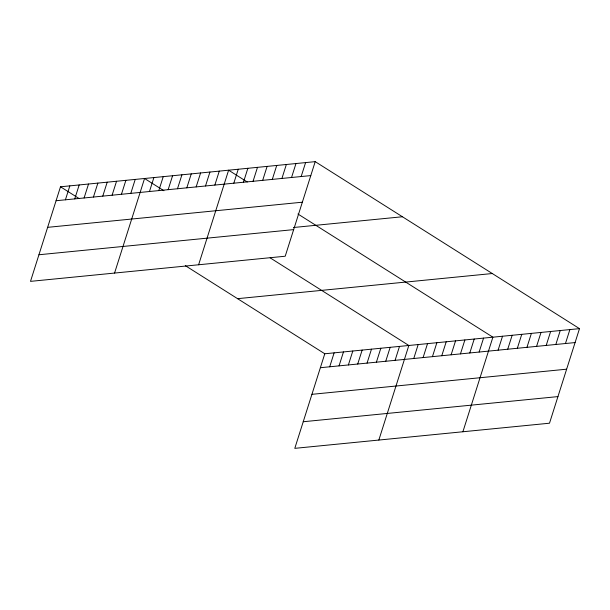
<?xml version="1.0" encoding="UTF-8"?>
<svg xmlns="http://www.w3.org/2000/svg" width="610" height="610" viewBox="0 0 610 610"><rect width="100%" height="100%" fill="white"/><g stroke="black" fill="none" stroke-linecap="round" stroke-linejoin="round"><path stroke-width="0.91" d="M315.21 161.65L60.497 186.79L30.5 281.363L285.213 256.223L315.21 161.65L579.5 328.637L549.503 423.21L294.79 448.35L324.787 353.777L579.5 328.637M65.415 199.813L69.837 185.867M74.755 198.89L79.178 184.944M84.096 197.968L88.519 184.029M93.437 197.045L97.859 183.107M102.777 196.123L107.2 182.184M112.11 195.2L116.54 181.261M121.451 194.285L125.874 180.339M130.792 193.362L135.214 179.416M114.558 273.066L144.555 178.494L163.938 190.739M149.473 191.517L153.895 177.571M158.814 190.594L163.236 176.648M168.154 189.672L172.577 175.733M177.487 188.749L181.917 174.811M186.828 187.827L191.25 173.888M196.168 186.904L200.591 172.965M205.509 185.989L209.931 172.043M214.85 185.066L219.272 171.12M198.608 264.77L228.613 170.198L247.248 181.971M233.813 183.191L238.235 169.252M243.436 182.245L247.858 168.299M253.058 181.292L257.481 167.353M262.681 180.346L267.104 166.4M272.304 179.393L276.726 165.447M281.927 178.44L286.349 164.502M291.542 177.495L295.972 163.549M301.165 176.542L305.595 162.603M329.705 366.793L334.127 352.854M339.046 365.878L343.468 351.932M348.379 364.955L352.809 351.009M357.719 364.033L362.142 350.087M367.06 363.11L371.482 349.164M376.4 362.188L380.823 348.241M385.741 361.265L390.164 347.326M395.082 360.342L399.504 346.404M378.84 440.054L408.845 345.481L270.169 257.862M413.755 358.497L418.178 344.558M423.096 357.582L427.518 343.636M432.437 356.659L436.859 342.713M441.777 355.737L446.2 341.791M451.118 354.814L455.54 340.868M460.458 353.892L464.881 339.945M469.799 352.969L474.222 339.03M479.132 352.046L483.555 338.108M462.899 431.758L492.895 337.185L297.932 214.003M498.095 350.178L502.518 336.232M507.718 349.225L512.141 335.286M517.341 348.279L521.763 334.333M526.964 347.326L531.386 333.388M536.587 346.381L541.009 332.435M546.209 345.428L550.632 331.489M555.832 344.482L560.255 330.536M565.455 343.529L569.877 329.583M56.074 200.736L310.787 175.596M47.633 227.339L302.346 202.2M293.41 227.515L402.425 216.756M38.941 254.759L293.654 229.619M237.572 298.671L492.285 273.532M320.364 367.716L575.077 342.576M311.923 394.327L566.637 369.187M303.223 421.739L557.944 396.599M60.497 186.79L79.132 198.563M185.349 265.67L324.787 353.777"/></g></svg>
